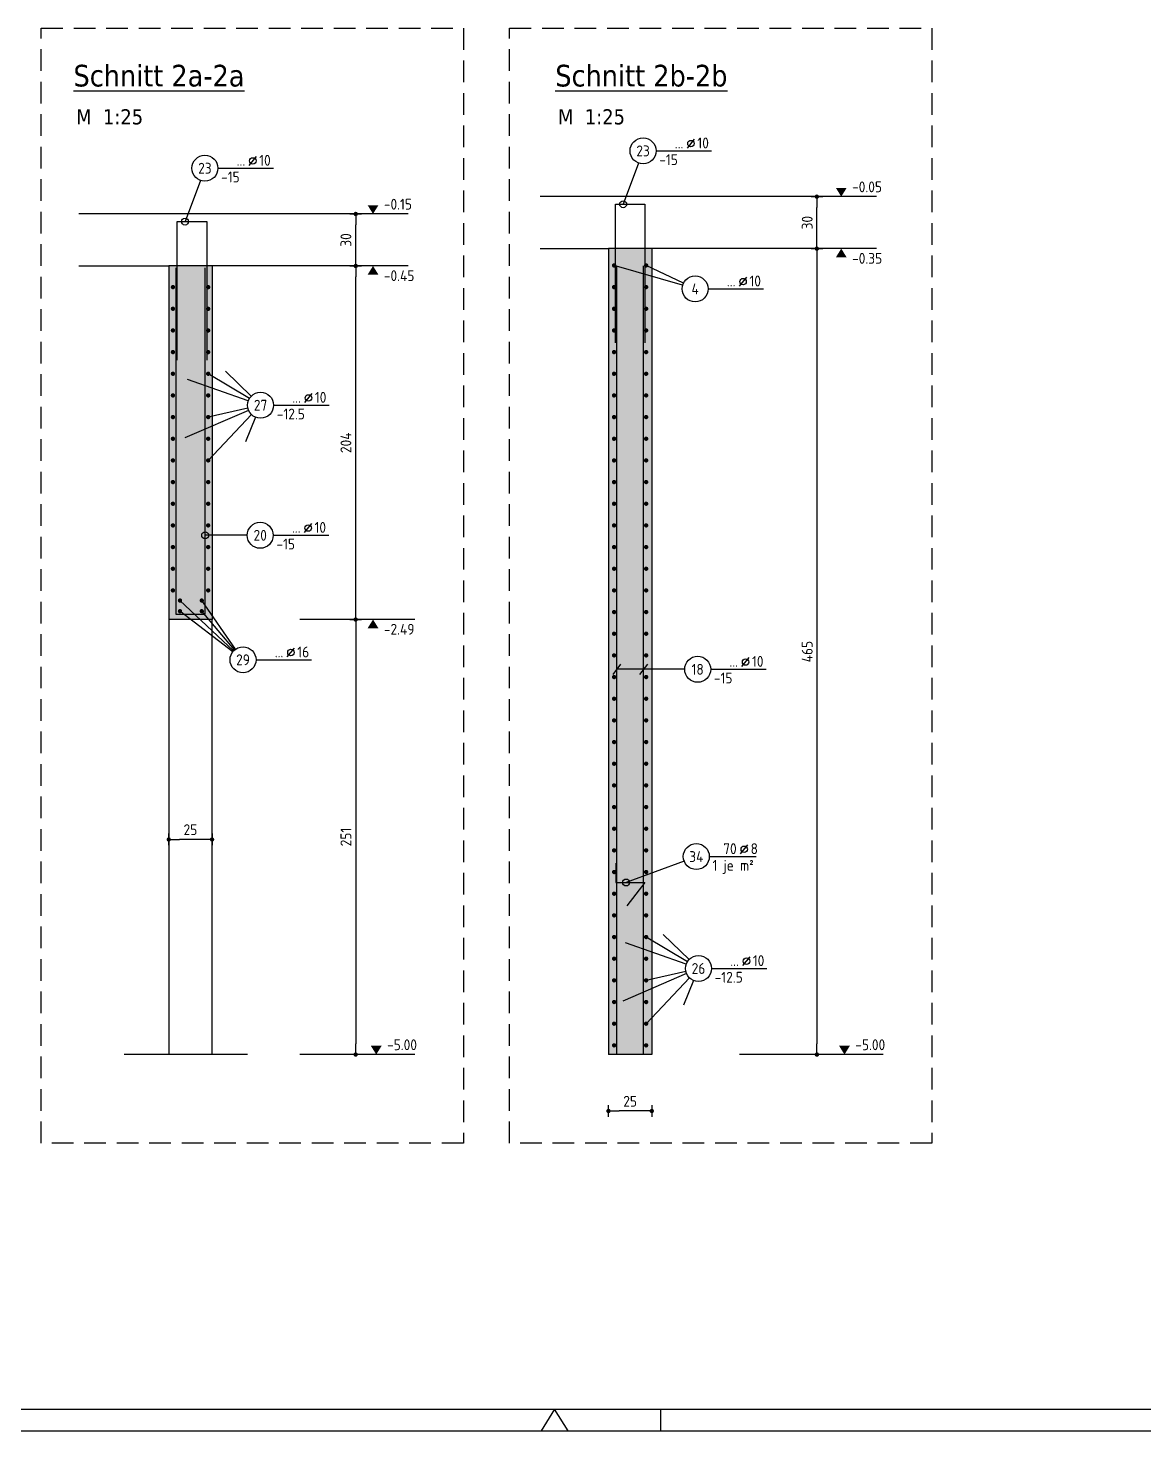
# Model space of a CAD drawing. Extents: x 40 to 141, y 46 to 89.
# Drawn here: x 63.6 to 76.48, y 46.05 to 62.24 of the extents above; entities that cross this region are included whole.
import ezdxf
from ezdxf.enums import TextEntityAlignment as Align

# ---------------------------------------------------------------- set-up
doc = ezdxf.new("R2010")
doc.units = 0
doc.header["$LTSCALE"] = 0.5
doc.linetypes.add('AUSGEZOGEN', pattern=[1000.01, 1000, 0.01])
doc.linetypes.add('STRICHLINIE', pattern=[0.75, 0.5, -0.25])
for name, color, linetype in [('AFU', 7, 'Continuous'), ('BETON', 7, 'Continuous'), ('DETAIL', 7, 'Continuous'), ('grau_mittel', 7, 'Continuous'), ('koten', 7, 'Continuous'), ('MASSE', 7, 'Continuous'), ('OBJEKT', 7, 'Continuous'), ('RAHMEN', 7, 'Continuous'), ('RND', 7, 'Continuous'), ('TEXT', 7, 'Continuous')]:
    doc.layers.add(name, color=color, linetype=linetype)
doc.styles.add('helv', font='tahoma.ttf')
doc.styles.add('txt', font='isocp.shx')
doc.linetypes.add('AFU_50K', pattern='A,0.15,["/",Standard,S=0.2,R=0,X=-0.01,Y=-0.1],0.07,["/",Standard,S=0.2,R=0,X=-0.01,Y=-0.1],0.15', length=0.37)
doc.dimstyles.new('DOT_I', dxfattribs={"dimscale": 0.5, "dimtxt": 0.25, "dimasz": 0.25, "dimexe": 0.1, "dimexo": 0.3, "dimgap": 0.1, "dimtad": 1, "dimdec": 3, "dimzin": 3, "dimtxsty": 'txt', "dimblk": 'DOT', "dimblk1": 'DOT', "dimblk2": 'DOT', "dimsah": 1, "dimcen": 0.1, "dimse1": 1, "dimse2": 1, "dimazin": 0, "dimtfac": 1, "dimtdec": 4, "dimtix": 1, "dimtmove": 2, "dimatfit": 3, "dimfxl": 0, "dimtvp": 1, "dimtolj": 1, "dimtzin": 0, "dimarcsym": 0})

# ---------------------------------------------------------------- blocks, each defined once
blk = doc.blocks.new('DINA0')
at = {"color": 7, "linetype": 'Continuous'}
for p, q in [((59.45, 0.5), (59.14, 0)), ((59.76, 0), (59.45, 0.5))]:
    blk.add_line(p, q, dxfattribs=at)
at = {"layer": 'RAHMEN', "color": 5}
blk.add_line((2, 0.5), (118.4, 0.5), dxfattribs=at)
at = {"layer": 'RAHMEN', "color": 7}
blk.add_line((61.9, 0), (61.9, 0.5), dxfattribs=at)
at = {"layer": 'RAHMEN'}
blk.add_line((0, 0), (118.9, 0), dxfattribs=at)
blk = doc.blocks.new('OKRD_O')
at = {"color": 0, "linetype": 'ByBlock'}
blk.add_solid([(-0.125, 0.202), (0.125, 0.202), (0, 0)], dxfattribs=at)
at = {"color": 0, "linetype": 'ByBlock', "style": 'txt'}
blk.add_attdef('OKRD', (0.25, 0.1), '', height=0.25, dxfattribs=at)
blk = doc.blocks.new('OKRD_U')
at = {"color": 0, "linetype": 'ByBlock'}
blk.add_solid([(-0.125, -0.202), (0.125, -0.202), (0, 0)], dxfattribs=at)
at = {"color": 0, "linetype": 'ByBlock', "style": 'txt'}
blk.add_attdef('OKRD', (0.25, -0.35), '', height=0.25, dxfattribs=at)
blk = doc.blocks.new('DOT')
at = {"layer": 'MASSE', "color": 7, "linetype": 'Continuous'}
for p, q in [((0, 0), (-1, 0)), ((0, 0.54), (0, -0.54))]:
    blk.add_line(p, q, dxfattribs=at)
at = {"layer": 'MASSE', "color": 7, "linetype": 'Continuous', "const_width": 0.2}
blk.add_lwpolyline([(-0.1, 0, 1), (0.1, 0, 1)], format="xyb", close=True, dxfattribs=at)
blk = doc.blocks.new('*D50')
at = {"layer": 'DEFPOINTS', "color": 0, "linetype": 'AUSGEZOGEN', "transparency": 16777216}
for p in [(70.302, 49.746), (70.302, 49.746), (70.802, 49.746)]:
    blk.add_point(p, dxfattribs=at)
at = {"layer": 'MASSE', "color": 0, "linetype": 'AUSGEZOGEN', "lineweight": -2, "transparency": 16777216}
blk.add_line((70.677, 49.746), (70.427, 49.746), dxfattribs=at)
at = {"layer": 'MASSE', "color": 0, "linetype": 'AUSGEZOGEN', "lineweight": -2, "transparency": 16777216, "xscale": 0.125, "yscale": 0.125, "zscale": 0.125, "rotation": 180}
blk.add_blockref('DOT', (70.302, 49.746), dxfattribs=at)
at = {"layer": 'MASSE', "color": 0, "linetype": 'AUSGEZOGEN', "lineweight": -2, "transparency": 16777216, "xscale": 0.125, "yscale": 0.125, "zscale": 0.125}
blk.add_blockref('DOT', (70.802, 49.746), dxfattribs=at)
at = {"layer": 'MASSE', "color": 0, "linetype": 'AUSGEZOGEN', "transparency": 16777216, "insert": (70.552, 49.858), "char_height": 0.125, "attachment_point": 5, "style": 'txt'}
blk.add_mtext('\\A1;25', dxfattribs=at)
blk = doc.blocks.new('RND_LEI')
at = {"layer": 'RND', "color": 7, "linetype": 'Continuous'}
blk.add_line((1.022, 0.066), (1.19, 0.27), dxfattribs=at)
for centre, radius in [((0, 0), 0.3), ((1.106, 0.168), 0.075)]:
    blk.add_circle(centre, radius, dxfattribs=at)
at = {"layer": 'RND', "color": 7, "linetype": 'Continuous', "style": 'txt'}
blk.add_attdef('POSL', text='', height=0.25, dxfattribs=at).set_placement((0, 0), align=Align.MIDDLE)
blk.add_attdef('ANZ', text='', height=0.25, dxfattribs=at).set_placement((0.931, 0.057), align=Align.RIGHT)
for tag, p in [('DUM', (1.253, 0.057)), ('ABSTD', (1.674, 0.057)), ('POSTXT', (0.374, -0.327))]:
    blk.add_attdef(tag, p, '', height=0.25, dxfattribs=at)
blk = doc.blocks.new('lei_gre')
at = {"layer": 'RND', "color": 7, "linetype": 'Continuous'}
for p, q in [((-0.09, -0.12), (0.09, 0.12)), ((0, 0.15), (0, -0.15))]:
    blk.add_line(p, q, dxfattribs=at)
blk = doc.blocks.new('*D48')
at = {"layer": 'DEFPOINTS', "color": 0, "linetype": 'AUSGEZOGEN', "transparency": 16777216}
for p in [(72.707, 59.697), (72.707, 50.397), (72.707, 50.397)]:
    blk.add_point(p, dxfattribs=at)
at = {"layer": 'MASSE', "color": 0, "linetype": 'AUSGEZOGEN', "lineweight": -2, "transparency": 16777216}
blk.add_line((72.707, 59.572), (72.707, 50.522), dxfattribs=at)
at = {"layer": 'MASSE', "color": 0, "linetype": 'AUSGEZOGEN', "lineweight": -2, "transparency": 16777216, "xscale": 0.125, "yscale": 0.125, "zscale": 0.125}
for p, rotation in [((72.707, 59.697), 90), ((72.707, 50.397), 270)]:
    blk.add_blockref('DOT', p, dxfattribs=dict(at, rotation=rotation))
at = {"layer": 'MASSE', "color": 0, "linetype": 'AUSGEZOGEN', "transparency": 16777216, "insert": (72.595, 55.047), "char_height": 0.125, "attachment_point": 5, "rotation": 90, "style": 'txt'}
blk.add_mtext('\\A1;465', dxfattribs=at)
blk = doc.blocks.new('*D49')
at = {"layer": 'DEFPOINTS', "color": 0, "linetype": 'AUSGEZOGEN', "transparency": 16777216}
for p in [(72.707, 60.297), (72.707, 60.297), (72.707, 59.697)]:
    blk.add_point(p, dxfattribs=at)
at = {"layer": 'MASSE', "color": 0, "linetype": 'AUSGEZOGEN', "lineweight": -2, "transparency": 16777216}
blk.add_line((72.707, 59.822), (72.707, 60.172), dxfattribs=at)
at = {"layer": 'MASSE', "color": 0, "linetype": 'AUSGEZOGEN', "lineweight": -2, "transparency": 16777216, "xscale": 0.125, "yscale": 0.125, "zscale": 0.125}
for p, rotation in [((72.707, 60.297), 90), ((72.707, 59.697), 270)]:
    blk.add_blockref('DOT', p, dxfattribs=dict(at, rotation=rotation))
at = {"layer": 'MASSE', "color": 0, "linetype": 'AUSGEZOGEN', "transparency": 16777216, "insert": (72.595, 59.997), "char_height": 0.125, "attachment_point": 5, "rotation": 90, "style": 'txt'}
blk.add_mtext('\\A1;30', dxfattribs=at)
blk = doc.blocks.new('*D52')
at = {"layer": 'DEFPOINTS', "color": 0, "linetype": 'AUSGEZOGEN', "transparency": 16777216}
for p in [(65.228, 52.879), (65.228, 52.879), (65.728, 52.879)]:
    blk.add_point(p, dxfattribs=at)
at = {"layer": 'MASSE', "color": 0, "linetype": 'AUSGEZOGEN', "lineweight": -2, "transparency": 16777216}
blk.add_line((65.603, 52.879), (65.353, 52.879), dxfattribs=at)
at = {"layer": 'MASSE', "color": 0, "linetype": 'AUSGEZOGEN', "lineweight": -2, "transparency": 16777216, "xscale": 0.125, "yscale": 0.125, "zscale": 0.125, "rotation": 180}
blk.add_blockref('DOT', (65.228, 52.879), dxfattribs=at)
at = {"layer": 'MASSE', "color": 0, "linetype": 'AUSGEZOGEN', "lineweight": -2, "transparency": 16777216, "xscale": 0.125, "yscale": 0.125, "zscale": 0.125}
blk.add_blockref('DOT', (65.728, 52.879), dxfattribs=at)
at = {"layer": 'MASSE', "color": 0, "linetype": 'AUSGEZOGEN', "transparency": 16777216, "insert": (65.478, 52.992), "char_height": 0.125, "attachment_point": 5, "style": 'txt'}
blk.add_mtext('\\A1;25', dxfattribs=at)
blk = doc.blocks.new('*D51')
at = {"layer": 'DEFPOINTS', "color": 0, "linetype": 'AUSGEZOGEN', "transparency": 16777216}
for p in [(67.385, 60.097), (67.385, 60.097), (67.385, 59.497)]:
    blk.add_point(p, dxfattribs=at)
at = {"layer": 'MASSE', "color": 0, "linetype": 'AUSGEZOGEN', "lineweight": -2, "transparency": 16777216}
blk.add_line((67.385, 59.622), (67.385, 59.972), dxfattribs=at)
at = {"layer": 'MASSE', "color": 0, "linetype": 'AUSGEZOGEN', "lineweight": -2, "transparency": 16777216, "xscale": 0.125, "yscale": 0.125, "zscale": 0.125}
for p, rotation in [((67.385, 60.097), 90), ((67.385, 59.497), 270)]:
    blk.add_blockref('DOT', p, dxfattribs=dict(at, rotation=rotation))
at = {"layer": 'MASSE', "color": 0, "linetype": 'AUSGEZOGEN', "transparency": 16777216, "insert": (67.272, 59.797), "char_height": 0.125, "attachment_point": 5, "rotation": 90, "style": 'txt'}
blk.add_mtext('\\A1;30', dxfattribs=at)
blk = doc.blocks.new('*D55')
at = {"layer": 'DEFPOINTS', "color": 0, "linetype": 'AUSGEZOGEN', "transparency": 16777216}
for p in [(67.385, 59.497), (67.385, 59.497), (67.385, 55.417)]:
    blk.add_point(p, dxfattribs=at)
at = {"layer": 'MASSE', "color": 0, "linetype": 'AUSGEZOGEN', "lineweight": -2, "transparency": 16777216}
blk.add_line((67.385, 55.542), (67.385, 59.372), dxfattribs=at)
at = {"layer": 'MASSE', "color": 0, "linetype": 'AUSGEZOGEN', "lineweight": -2, "transparency": 16777216, "xscale": 0.125, "yscale": 0.125, "zscale": 0.125}
for p, rotation in [((67.385, 59.497), 90), ((67.385, 55.417), 270)]:
    blk.add_blockref('DOT', p, dxfattribs=dict(at, rotation=rotation))
at = {"layer": 'MASSE', "color": 0, "linetype": 'AUSGEZOGEN', "transparency": 16777216, "insert": (67.272, 57.457), "char_height": 0.125, "attachment_point": 5, "rotation": 90, "style": 'txt'}
blk.add_mtext('\\A1;204', dxfattribs=at)
blk = doc.blocks.new('*D56')
at = {"layer": 'DEFPOINTS', "color": 0, "linetype": 'AUSGEZOGEN', "transparency": 16777216}
for p in [(67.385, 55.417), (67.385, 50.397), (67.385, 50.397)]:
    blk.add_point(p, dxfattribs=at)
at = {"layer": 'MASSE', "color": 0, "linetype": 'AUSGEZOGEN', "lineweight": -2, "transparency": 16777216}
blk.add_line((67.385, 55.292), (67.385, 50.522), dxfattribs=at)
at = {"layer": 'MASSE', "color": 0, "linetype": 'AUSGEZOGEN', "lineweight": -2, "transparency": 16777216, "xscale": 0.125, "yscale": 0.125, "zscale": 0.125}
for p, rotation in [((67.385, 55.417), 90), ((67.385, 50.397), 270)]:
    blk.add_blockref('DOT', p, dxfattribs=dict(at, rotation=rotation))
at = {"layer": 'MASSE', "color": 0, "linetype": 'AUSGEZOGEN', "transparency": 16777216, "insert": (67.272, 52.907), "char_height": 0.125, "attachment_point": 5, "rotation": 90, "style": 'txt'}
blk.add_mtext('\\A1;251', dxfattribs=at)

msp = doc.modelspace()

# ---------------------------------------------------------------- linework, layer by layer
at = {"layer": 'AFU', "color": 8, "linetype": 'AFU_50K'}
for p, q in [((70.8017, 59.6975), (70.3017, 59.6975)), ((65.728, 59.4975), (65.228, 59.4975)), ((70.8017, 50.3975), (70.3017, 50.3975))]:
    msp.add_line(p, q, dxfattribs=at)
at = {"layer": 'BETON', "color": 6, "linetype": 'AUSGEZOGEN'}
for p, q in [((73.3929, 60.2975), (69.5148, 60.2975)), ((67.9899, 60.0975), (64.1886, 60.0975)), ((69.5148, 59.6975), (70.3017, 59.6975)), ((70.3017, 59.6975), (70.3017, 50.3975)), ((73.3929, 59.6975), (70.8017, 59.6975)), ((70.8017, 59.6975), (70.8017, 50.3975)), ((64.1886, 59.4975), (65.228, 59.4975)), ((65.228, 59.4975), (65.228, 55.4175)), ((67.9899, 59.4975), (65.728, 59.4975)), ((65.728, 59.4975), (65.728, 55.4175)), ((65.728, 55.4175), (65.228, 55.4175)), ((66.1347, 50.3975), (64.7138, 50.3975))]:
    msp.add_line(p, q, dxfattribs=at)
at = {"layer": 'DETAIL', "color": 102, "linetype": 'STRICHLINIE'}
for points in [[(68.6287, 62.2426), (68.6287, 49.3732), (63.7573, 49.3732), (63.7573, 62.2426)], [(74.0317, 62.2426), (74.0317, 49.3732), (69.1603, 49.3732), (69.1603, 62.2426)]]:
    msp.add_lwpolyline(points, close=True, dxfattribs=at)
at = {"layer": 'grau_mittel', "color": 61}
for points in [[(70.8017, 59.6975), (70.3017, 59.6975), (70.8017, 50.3975), (70.3017, 50.3975)], [(65.728, 59.4975), (65.228, 59.4975), (65.728, 55.4175), (65.228, 55.4175)]]:
    msp.add_solid(points, dxfattribs=at)
at = {"layer": 'koten', "color": 7, "linetype": 'AUSGEZOGEN'}
for p, q in [((68.0669, 55.4175), (66.739, 55.4175)), ((68.0669, 50.3975), (66.739, 50.3975)), ((73.4699, 50.3975), (71.8128, 50.3975))]:
    msp.add_line(p, q, dxfattribs=at)
at = {"layer": 'OBJEKT', "color": 7, "linetype": 'AUSGEZOGEN'}
for p, q in [((65.228, 55.4175), (65.228, 50.3975)), ((65.728, 50.3975), (65.728, 55.4175))]:
    msp.add_line(p, q, dxfattribs=at)
at = {"layer": 'RND', "color": 7, "linetype": 'AUSGEZOGEN'}
for p, q in [((70.8511, 60.8254), (71.4911, 60.8254)), ((65.7949, 60.6254), (66.4349, 60.6254)), ((71.4519, 59.2324), (72.0919, 59.2324)), ((66.4373, 57.8902), (67.0773, 57.8902)), ((66.4332, 56.3892), (67.0732, 56.3892)), ((66.2348, 54.9525), (66.8748, 54.9525)), ((71.4812, 54.8428), (72.1212, 54.8428)), ((71.4657, 52.6817), (72.0057, 52.6817)), ((71.4909, 51.3902), (72.1309, 51.3902))]:
    msp.add_line(p, q, dxfattribs=at)
at = {"layer": 'RND', "color": 102, "linetype": 'AUSGEZOGEN'}
for p, q in [((70.6488, 60.6848), (70.4717, 60.2098)), ((65.5925, 60.4848), (65.4155, 60.0098)), ((71.1578, 59.2742), (70.3669, 59.5032)), ((71.1666, 59.2972), (70.7366, 59.5032)), ((66.1795, 57.9945), (65.8812, 58.2833)), ((66.1459, 57.9402), (65.446, 58.1875)), ((66.1587, 57.9675), (65.683, 58.2532)), ((66.1496, 57.8307), (65.4147, 57.5129)), ((66.141, 57.857), (65.683, 57.7532)), ((66.1841, 57.7814), (65.683, 57.2532)), ((66.2302, 57.7515), (66.1136, 57.4687)), ((66.1332, 56.3892), (65.648, 56.3892)), ((65.9755, 55.0552), (65.3576, 55.6361)), ((65.9992, 55.0756), (65.6091, 55.6361)), ((65.966, 55.0441), (65.3576, 55.5131)), ((65.9878, 55.0669), (65.6091, 55.5131)), ((71.1812, 54.8428), (70.3975, 54.8428)), ((71.175, 52.6297), (70.5051, 52.3826)), ((71.1995, 51.4402), (70.4996, 51.6875)), ((71.2123, 51.4675), (70.7366, 51.7532)), ((71.2331, 51.4945), (70.9348, 51.7833)), ((71.2032, 51.3307), (70.4682, 51.0129)), ((71.1946, 51.357), (70.7366, 51.2532)), ((71.2377, 51.2814), (70.7366, 50.7532)), ((71.2837, 51.2515), (71.1671, 50.9687))]:
    msp.add_line(p, q, dxfattribs=at)
at = {"layer": 'RND', "color": 1, "linetype": 'AUSGEZOGEN'}
for points in [[(70.3817, 58.6098), (70.3817, 60.2098), (70.7217, 60.2098), (70.7217, 58.6098)], [(65.3255, 58.4098), (65.3255, 60.0098), (65.6655, 60.0098), (65.6655, 58.4098)], [(65.308, 59.4775), (65.308, 55.4775), (65.648, 55.4775), (65.648, 59.4775)], [(70.3975, 50.3975), (70.3975, 59.4975)], [(70.706, 50.3975), (70.706, 59.4975)], [(70.3877, 52.6044), (70.3877, 52.3826), (70.7226, 52.3826), (70.5126, 52.1117)]]:
    msp.add_lwpolyline(points, dxfattribs=at)
at = {"layer": 'RND', "color": 7, "linetype": 'AUSGEZOGEN', "const_width": 0.025}
for points in [[(70.3544, 59.5032, 1), (70.3794, 59.5032, 1)], [(70.7491, 59.5032, -1), (70.7241, 59.5032, -1)], [(65.2634, 59.2532, 1), (65.2884, 59.2532, 1)], [(65.6955, 59.2532, -1), (65.6705, 59.2532, -1)], [(70.3544, 59.2532, 1), (70.3794, 59.2532, 1)], [(70.7491, 59.2532, -1), (70.7241, 59.2532, -1)], [(65.2634, 59.0032, 1), (65.2884, 59.0032, 1)], [(65.6955, 59.0032, -1), (65.6705, 59.0032, -1)], [(70.3544, 59.0032, 1), (70.3794, 59.0032, 1)], [(70.7491, 59.0032, -1), (70.7241, 59.0032, -1)], [(65.2634, 58.7532, 1), (65.2884, 58.7532, 1)], [(65.6955, 58.7532, -1), (65.6705, 58.7532, -1)], [(70.3544, 58.7532, 1), (70.3794, 58.7532, 1)], [(70.7491, 58.7532, -1), (70.7241, 58.7532, -1)], [(65.2634, 58.5032, 1), (65.2884, 58.5032, 1)], [(65.6955, 58.5032, -1), (65.6705, 58.5032, -1)], [(70.3544, 58.5032, 1), (70.3794, 58.5032, 1)], [(70.7491, 58.5032, -1), (70.7241, 58.5032, -1)], [(65.2634, 58.2532, 1), (65.2884, 58.2532, 1)], [(65.6955, 58.2532, -1), (65.6705, 58.2532, -1)], [(70.3544, 58.2532, 1), (70.3794, 58.2532, 1)], [(70.7491, 58.2532, -1), (70.7241, 58.2532, -1)], [(65.2634, 58.0032, 1), (65.2884, 58.0032, 1)], [(65.6955, 58.0032, -1), (65.6705, 58.0032, -1)], [(70.3544, 58.0032, 1), (70.3794, 58.0032, 1)], [(70.7491, 58.0032, -1), (70.7241, 58.0032, -1)], [(65.2634, 57.7532, 1), (65.2884, 57.7532, 1)], [(65.6955, 57.7532, -1), (65.6705, 57.7532, -1)], [(70.3544, 57.7532, 1), (70.3794, 57.7532, 1)], [(70.7491, 57.7532, -1), (70.7241, 57.7532, -1)], [(65.2634, 57.5032, 1), (65.2884, 57.5032, 1)], [(65.6955, 57.5032, -1), (65.6705, 57.5032, -1)], [(70.3544, 57.5032, 1), (70.3794, 57.5032, 1)], [(70.7491, 57.5032, -1), (70.7241, 57.5032, -1)], [(65.2634, 57.2532, 1), (65.2884, 57.2532, 1)], [(65.6955, 57.2532, -1), (65.6705, 57.2532, -1)], [(70.3544, 57.2532, 1), (70.3794, 57.2532, 1)], [(70.7491, 57.2532, -1), (70.7241, 57.2532, -1)], [(65.2634, 57.0032, 1), (65.2884, 57.0032, 1)], [(65.6955, 57.0032, -1), (65.6705, 57.0032, -1)], [(70.3544, 57.0032, 1), (70.3794, 57.0032, 1)], [(70.7491, 57.0032, -1), (70.7241, 57.0032, -1)], [(65.2634, 56.7532, 1), (65.2884, 56.7532, 1)], [(65.6955, 56.7532, -1), (65.6705, 56.7532, -1)], [(70.3544, 56.7532, 1), (70.3794, 56.7532, 1)], [(70.7491, 56.7532, -1), (70.7241, 56.7532, -1)], [(65.2634, 56.5032, 1), (65.2884, 56.5032, 1)], [(65.6955, 56.5032, -1), (65.6705, 56.5032, -1)], [(70.3544, 56.5032, 1), (70.3794, 56.5032, 1)], [(70.7491, 56.5032, -1), (70.7241, 56.5032, -1)], [(65.2634, 56.2532, 1), (65.2884, 56.2532, 1)], [(65.6955, 56.2532, -1), (65.6705, 56.2532, -1)], [(70.3544, 56.2532, 1), (70.3794, 56.2532, 1)], [(70.7491, 56.2532, -1), (70.7241, 56.2532, -1)], [(65.2634, 56.0032, 1), (65.2884, 56.0032, 1)], [(65.6955, 56.0032, -1), (65.6705, 56.0032, -1)], [(70.3544, 56.0032, 1), (70.3794, 56.0032, 1)], [(70.7491, 56.0032, -1), (70.7241, 56.0032, -1)], [(65.2634, 55.7532, 1), (65.2884, 55.7532, 1)], [(65.6955, 55.7532, -1), (65.6705, 55.7532, -1)], [(70.3544, 55.7532, 1), (70.3794, 55.7532, 1)], [(70.7491, 55.7532, -1), (70.7241, 55.7532, -1)], [(65.3451, 55.6361, 1), (65.3701, 55.6361, 1)], [(65.3451, 55.5131, 1), (65.3701, 55.5131, 1)], [(65.5966, 55.6361, 1), (65.6216, 55.6361, 1)], [(65.5966, 55.5131, 1), (65.6216, 55.5131, 1)], [(70.3544, 55.5032, 1), (70.3794, 55.5032, 1)], [(70.7491, 55.5032, -1), (70.7241, 55.5032, -1)], [(70.3544, 55.2532, 1), (70.3794, 55.2532, 1)], [(70.7491, 55.2532, -1), (70.7241, 55.2532, -1)], [(70.3544, 55.0032, 1), (70.3794, 55.0032, 1)], [(70.7491, 55.0032, -1), (70.7241, 55.0032, -1)], [(70.3544, 54.7532, 1), (70.3794, 54.7532, 1)], [(70.7491, 54.7532, -1), (70.7241, 54.7532, -1)], [(70.3544, 54.5032, 1), (70.3794, 54.5032, 1)], [(70.7491, 54.5032, -1), (70.7241, 54.5032, -1)], [(70.3544, 54.2532, 1), (70.3794, 54.2532, 1)], [(70.7491, 54.2532, -1), (70.7241, 54.2532, -1)], [(70.3544, 54.0032, 1), (70.3794, 54.0032, 1)], [(70.7491, 54.0032, -1), (70.7241, 54.0032, -1)], [(70.3544, 53.7532, 1), (70.3794, 53.7532, 1)], [(70.7491, 53.7532, -1), (70.7241, 53.7532, -1)], [(70.3544, 53.5032, 1), (70.3794, 53.5032, 1)], [(70.7491, 53.5032, -1), (70.7241, 53.5032, -1)], [(70.3544, 53.2532, 1), (70.3794, 53.2532, 1)], [(70.7491, 53.2532, -1), (70.7241, 53.2532, -1)], [(70.3544, 53.0032, 1), (70.3794, 53.0032, 1)], [(70.7491, 53.0032, -1), (70.7241, 53.0032, -1)], [(70.3544, 52.7532, 1), (70.3794, 52.7532, 1)], [(70.7491, 52.7532, -1), (70.7241, 52.7532, -1)], [(70.3544, 52.5032, 1), (70.3794, 52.5032, 1)], [(70.7491, 52.5032, -1), (70.7241, 52.5032, -1)], [(70.3544, 52.2532, 1), (70.3794, 52.2532, 1)], [(70.7491, 52.2532, -1), (70.7241, 52.2532, -1)], [(70.3544, 52.0032, 1), (70.3794, 52.0032, 1)], [(70.7491, 52.0032, -1), (70.7241, 52.0032, -1)], [(70.3544, 51.7532, 1), (70.3794, 51.7532, 1)], [(70.7491, 51.7532, -1), (70.7241, 51.7532, -1)], [(70.3544, 51.5032, 1), (70.3794, 51.5032, 1)], [(70.7491, 51.5032, -1), (70.7241, 51.5032, -1)], [(70.3544, 51.2532, 1), (70.3794, 51.2532, 1)], [(70.7491, 51.2532, -1), (70.7241, 51.2532, -1)], [(70.3544, 51.0032, 1), (70.3794, 51.0032, 1)], [(70.7491, 51.0032, -1), (70.7241, 51.0032, -1)], [(70.3544, 50.7532, 1), (70.3794, 50.7532, 1)], [(70.7491, 50.7532, -1), (70.7241, 50.7532, -1)], [(70.3544, 50.5032, 1), (70.3794, 50.5032, 1)], [(70.7491, 50.5032, -1), (70.7241, 50.5032, -1)]]:
    msp.add_lwpolyline(points, format="xyb", close=True, dxfattribs=at)
at = {"layer": 'RND', "color": 7, "linetype": 'AUSGEZOGEN'}
for centre in [(70.4717, 60.2098), (65.4155, 60.0098), (65.648, 56.3892), (70.5051, 52.3826)]:
    msp.add_circle(centre, 0.04, dxfattribs=at)

# ---------------------------------------------------------------- block references
at = {"layer": 'koten', "color": 7, "linetype": 'AUSGEZOGEN', "xscale": 0.5, "yscale": 0.5, "zscale": 0.5}
for name, p, values in [('OKRD_O', (72.9881, 60.2975), {'OKRD': '-0.05'}), ('OKRD_O', (67.5851, 60.0975), {'OKRD': '-0.15'}), ('OKRD_U', (72.9881, 59.6975), {'OKRD': '-0.35'}), ('OKRD_U', (67.5851, 59.4975), {'OKRD': '-0.45'}), ('OKRD_U', (67.5851, 55.4175), {'OKRD': '-2.49'}), ('OKRD_O', (67.6222, 50.3975), {'OKRD': '-5.00'}), ('OKRD_O', (73.0252, 50.3975), {'OKRD': '-5.00'})]:
    msp.add_blockref(name, p, dxfattribs=at).add_auto_attribs(values)
at = {"layer": 'RAHMEN', "color": 7, "linetype": 'AUSGEZOGEN', "xscale": 0.5, "yscale": 0.5, "zscale": 0.5}
msp.add_blockref('DINA0', (39.9553, 46.0537), dxfattribs=at)
at = {"layer": 'RND', "color": 7, "linetype": 'AUSGEZOGEN', "xscale": 0.5, "yscale": 0.5, "zscale": 0.5}
for p, values in [((70.7011, 60.8254), {'POSL': '23', 'DUM': '10', 'ANZ': '...', 'POSTXT': '-15'}), ((65.6449, 60.6254), {'POSL': '23', 'DUM': '10', 'ANZ': '...', 'POSTXT': '-15'}), ((71.3019, 59.2324), {'POSL': '4', 'DUM': '10', 'ANZ': '...'}), ((66.2873, 57.8902), {'POSL': '27', 'DUM': '10', 'ANZ': '...', 'POSTXT': '-12.5'}), ((66.2832, 56.3892), {'POSL': '20', 'DUM': '10', 'ANZ': '...', 'POSTXT': '-15'}), ((66.0848, 54.9525), {'POSL': '29', 'DUM': '16', 'ANZ': '...'}), ((71.3312, 54.8428), {'POSL': '18', 'DUM': '10', 'ANZ': '...', 'POSTXT': '-15'}), ((71.3157, 52.6817), {'POSL': '34', 'DUM': '8', 'ANZ': '70', 'POSTXT': '1 je m²'}), ((71.3409, 51.3902), {'POSL': '26', 'DUM': '10', 'ANZ': '...', 'POSTXT': '-12.5'})]:
    msp.add_blockref('RND_LEI', p, dxfattribs=at).add_auto_attribs(values)
at = {"layer": 'RND', "color": 102, "linetype": 'AUSGEZOGEN', "xscale": 0.5, "yscale": 0.5, "zscale": 0.5, "rotation": 180}
for p in [(70.3975, 54.8428), (70.706, 54.8428)]:
    msp.add_blockref('lei_gre', p, dxfattribs=at)

# ---------------------------------------------------------------- texts
at = {"layer": 'TEXT', "color": 6, "linetype": 'AUSGEZOGEN', "style": 'helv'}
for s, p in [('%%USchnitt 2a-2a', (64.1285, 61.5685)), ('%%USchnitt 2b-2b', (69.6886, 61.5685))]:
    msp.add_text(s, height=0.25, dxfattribs=at).set_placement(p)
at = {"layer": 'TEXT', "color": 1, "linetype": 'AUSGEZOGEN', "style": 'helv'}
for p in [(64.1592, 61.131), (69.7193, 61.131)]:
    msp.add_text('M  1:25', height=0.175, dxfattribs=at).set_placement(p)

# ---------------------------------------------------------------- dimensions: what is measured, and where the dimension line sits
at = {"layer": 'MASSE', "color": 7, "linetype": 'AUSGEZOGEN'}
for base, p1, p2, picture, middle in [((72.7074, 60.2975), (72.7074, 59.6975), (72.7074, 60.2975), '*D49', (72.5949, 59.9975)), ((67.3847, 60.0975), (67.3847, 59.4975), (67.3847, 60.0975), '*D51', (67.2722, 59.7975)), ((72.7074, 50.3975), (72.7074, 59.6975), (72.7074, 50.3975), '*D48', (72.5949, 55.0475)), ((67.3847, 59.4975), (67.3847, 55.4175), (67.3847, 59.4975), '*D55', (67.2722, 57.4575)), ((67.3847, 50.3975), (67.3847, 55.4175), (67.3847, 50.3975), '*D56', (67.2722, 52.9075))]:
    dim = msp.add_linear_dim(base=base, p1=p1, p2=p2, angle=90, dimstyle='DOT_I', override={"dimdec": 0, "dimlfac": 50}, dxfattribs=at)
    dim.commit()
    dim.dimension.update_dxf_attribs({"geometry": picture, "text_midpoint": middle})
for base, p1, p2, picture, middle in [((65.228, 52.8792), (65.728, 52.8792), (65.228, 52.8792), '*D52', (65.478, 52.9917)), ((70.3017, 49.7456), (70.8017, 49.7456), (70.3017, 49.7456), '*D50', (70.5517, 49.8582))]:
    dim = msp.add_linear_dim(base=base, p1=p1, p2=p2, dimstyle='DOT_I', override={"dimdec": 0, "dimlfac": 50}, dxfattribs=at)
    dim.commit()
    dim.dimension.update_dxf_attribs({"geometry": picture, "text_midpoint": middle})

doc.saveas('drawing.dxf')
